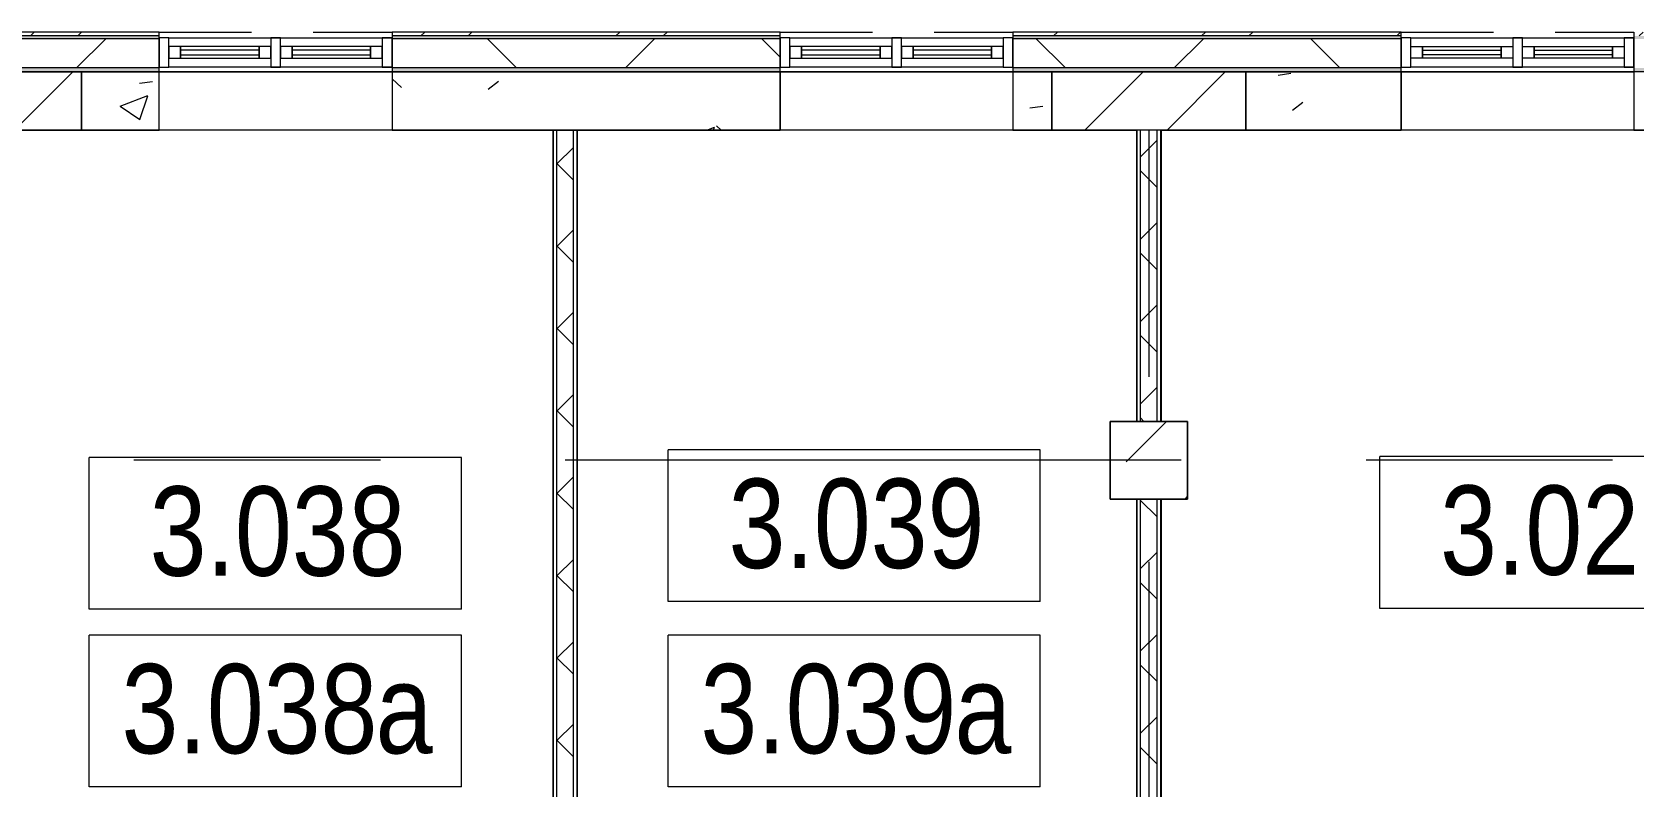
# Model space of a CAD drawing. Header units: millimetres. Extents: x 92932 to 275892, y -43515 to 30371.
# Drawn here: x 192422 to 200677, y 22034 to 25922 of the extents above; entities that cross this region are included whole.
import ezdxf

# ---------------------------------------------------------------- set-up
doc = ezdxf.new("R2010")
doc.units = ezdxf.units.MM
for name, pattern in [('IMPORT-01 Штриховая _2 мм_', [600, 400, -200]), ('Осевые', [6350, 1270, -952.5, 3175, -952.5]), ('Сверху', [793.75, 476.25, -317.5])]:
    doc.linetypes.add(name, pattern=pattern)
for name, color, linetype, lineweight in [('_Разделитель помещений_', 7, 'IMPORT-01 Штриховая _2 мм_', 9), ('Импосты витража', 7, 'Continuous', 9), ('Импосты витража-1', 7, 'Continuous', 18), ('Марки помещений', 7, 'Continuous', 9), ('Обобщенные модели', 7, 'Continuous', 9), ('Обобщенные модели-3', 7, 'Continuous', 18), ('Общие ребра', 7, 'Continuous', 9), ('Окна', 7, 'Continuous', 9), ('Окна-1', 7, 'Сверху', 9), ('Окна-2', 7, 'Continuous', 18), ('Оси-1', 7, 'Осевые', 9), ('Перекрытия', 7, 'Continuous', 9), ('Стены', 7, 'Continuous', 9), ('Стены-1', 7, 'Continuous', 18), ('Штриховка разреза-1', 7, 'Continuous', 9)]:
    doc.layers.add(name, color=color, linetype=linetype, lineweight=lineweight)
doc.styles.add('Arial Narrow_1', font='Arial Narrow.ttf', dxfattribs={"height": 460})
pattern_1 = [(45, (120245.78, 0), (-212.132, 212.132), []), (135, (120245.78, 0), (-212.132, -212.132), [])]
pattern_2 = [(0, (120245.78, 0), (812.8, 203.2), [67.056, -542.544, 67.056, -542.544, -3251.2]), (0, (120245.78, 0), (812.8, 203.2), [-1219.2, 67.056, -1152.144, 67.056, -542.544, -1422.4]), (0, (120245.78, 0), (812.8, 203.2), [-3048, 67.056, -339.344, 67.056, -948.944]), (120, (120550.58, 101.6), (-582.37636, 602.30545), [67.056, -542.544, 67.056, -542.544, -3251.2]), (120, (120550.58, 101.6), (-582.37636, 602.30545), [-1219.2, 67.056, -1152.144, 67.056, -542.544, -1422.4]), (120, (120550.58, 101.6), (-582.37636, 602.30545), [-3048, 67.056, -339.344, 67.056, -948.944]), (240, (120652.18, 508), (-230.42364, -805.50545), [67.056, -542.544, 67.056, -542.544, -3251.2]), (240, (120652.18, 508), (-230.42364, -805.50545), [-1219.2, 67.056, -1152.144, 67.056, -542.544, -1422.4]), (240, (120652.18, 508), (-230.42364, -805.50545), [-3048, 67.056, -339.344, 67.056, -948.944])]
pattern_3 = [(50, (120245.8, 0), (1457.472, -127.512), [152.4, -1676.4]), (355, (120245.8, 0), (-281.942, 1528.454), [121.92, -1341.12]), (100.451, (120367.2, -10.6), (1175.54, 1400.933), [129.52, -1424.72]), (46.184, (120245.8, 406.4), (2168.632, -336.34), [228.6, -2514.6]), (96.636, (120426.5, 378.4), (1899.22, 1979.42), [194.28, -2137.08]), (351.184, (120245.8, 406.4), (1899.24, 1979.4), [182.88, -2011.68]), (21, (120449, 304.8), (1212.915, -818.121), [152.4, -1676.4]), (326, (120449, 304.8), (494.417, 1473.504), [121.92, -1341.12]), (71.451, (120550, 236.6), (1707.337, 655.37), [129.52, -1424.72]), (37.5, (120245.8, 0), (24.7094, 676.4402), [67.056, -1257.808, 67.056, -1294.384, -1346.2]), (37.5, (120245.8, 0), (24.7094, 676.4402), [-2686.304, 67.056, -1279.144]), (7.5, (120245.8, 0), (534.558, 801.444), [67.056, -709.168, 67.056, -1227.328, -513.08]), (7.5, (120245.8, 0), (534.558, 801.444), [-2070.608, 67.056, -446.024]), (327.5, (119792.65, 0), (1084.7275, -45.8312), [67.056, -440.944, 67.056, -1517.904, -2103.12]), (327.5, (119792.65, 0), (1084.7275, -45.8312), [-2092.96, 67.056, -2036.064]), (317.5, (119589.45, 0), (1185.035, 203.414), [67.056, -593.344, 67.056, -985.52, -1493.52]), (317.5, (119589.45, 0), (1185.035, 203.414), [-1712.976, 67.056, -1426.464])]
pattern_4 = [(45, (120245.8, 0), (-424.264, 424.264), [600, -100, 20, -100]), (45, (120245.8, 424), (-424.264, 424.264), [])]

# ---------------------------------------------------------------- blocks, each defined once
blk = doc.blocks.new('Обобщенные модели 6 - Обобщенные модели 6-1062437-План 3-го этажа на отм_ _4_200')
at = {"layer": 'Обобщенные модели'}
h = blk.add_hatch(dxfattribs=at)
h.set_pattern_fill('FP_3', color=256, style=0, pattern_type=2)
h.set_pattern_definition([(45, (0, 0), (-493.914, 493.914), []), (45, (493.9, 0), (-493.914, 493.914), [873.125, -174.625, 6.706, -167.919])])
h.paths.add_polyline_path([(78131.6, 23517.1), (78131.6, 23917.1), (77731.6, 23917.1), (77731.6, 23517.1)], flags=0)
at = {"layer": 'Обобщенные модели-3'}
for p, q in [((78131.6, 23917.1), (77731.6, 23917.1)), ((77731.6, 23917.1), (77731.6, 23517.1)), ((78131.6, 23517.1), (78131.6, 23917.1)), ((77731.6, 23517.1), (78131.6, 23517.1))]:
    blk.add_line(p, q, dxfattribs=at)
blk = doc.blocks.new('M_Окно-Квадратный проем - 1200 x 11450 mm-V11-План 3-го этажа на отм_ _4_200')
at = {"layer": 'Окна'}
for p, q in [((-608.2, -102.5), (-608.2, 102.5)), ((591.8, 102.5), (591.8, -102.5))]:
    blk.add_line(p, q, dxfattribs=at)
at = {"layer": 'Окна-1'}
for p, q in [((-608.2, 102.5), (591.8, 102.5)), ((591.8, -102.5), (-608.2, -102.5))]:
    blk.add_line(p, q, dxfattribs=at)
blk = doc.blocks.new('M_Окно-Квадратный проем - 1200 x 11450 mm-V12-План 3-го этажа на отм_ _4_200')
at = {"layer": 'Окна'}
for p, q in [((-608.2, -150), (-608.2, 150)), ((591.8, 150), (591.8, -150))]:
    blk.add_line(p, q, dxfattribs=at)
at = {"layer": 'Окна-1'}
for p, q in [((-608.2, 150), (591.8, 150)), ((591.8, -150), (-608.2, -150))]:
    blk.add_line(p, q, dxfattribs=at)
blk = doc.blocks.new('Панель окно - Верхнее левое-8277925-План 3-го этажа на отм_ _4_200')
at = {"layer": 'Окна'}
for p, q in [((-202.5, -30), (-202.5, 30)), ((-202.5, 30), (202.5, 30)), ((202.5, 30), (202.5, -30)), ((202.5, -30), (-202.5, -30))]:
    blk.add_line(p, q, dxfattribs=at)
at = {"layer": 'Окна-2'}
for p, q in [((-262.5, 30), (-202.5, 30)), ((-262.5, -30), (-262.5, 30)), ((-202.5, 30), (-202.5, -30)), ((-202.5, 12.5), (202.5, 12.5)), ((-202.5, -12.5), (-202.5, 12.5)), ((202.5, 30), (262.5, 30)), ((202.5, -30), (202.5, 30)), ((202.5, 12.5), (202.5, -12.5)), ((262.5, 30), (262.5, -30)), ((-202.5, -30), (-262.5, -30)), ((202.5, -12.5), (-202.5, -12.5)), ((262.5, -30), (202.5, -30))]:
    blk.add_line(p, q, dxfattribs=at)
blk = doc.blocks.new('Прямоугольный импост - Прямоугольный импост 1-8277523-План 3-го этажа на отм_ _4_200')
at = {"layer": 'Импосты витража-1'}
for p, q in [((-50, 75), (0, 75)), ((-50, -75), (-50, 75)), ((0, 75), (0, -75)), ((0, -75), (-50, -75))]:
    blk.add_line(p, q, dxfattribs=at)
blk = doc.blocks.new('Прямоугольный импост - Прямоугольный импост 1-8277503-План 3-го этажа на отм_ _4_200')
at = {"layer": 'Импосты витража'}
for p, q in [((79281.6, 25742.1), (79281.6, 25892.1)), ((79281.6, 25892.1), (79831.6, 25892.1)), ((79831.6, 25742.1), (79281.6, 25742.1))]:
    blk.add_line(p, q, dxfattribs=at)
blk = doc.blocks.new('Панель окно - Верхнее левое-8277192-План 3-го этажа на отм_ _4_200')
at = {"layer": 'Окна'}
for p, q in [((202.5, 30), (-202.5, 30)), ((-202.5, 30), (-202.5, -30)), ((202.5, -30), (202.5, 30)), ((-202.5, -30), (202.5, -30))]:
    blk.add_line(p, q, dxfattribs=at)
at = {"layer": 'Окна-2'}
for p, q in [((-202.5, 30), (-262.5, 30)), ((-262.5, 30), (-262.5, -30)), ((-202.5, -30), (-202.5, 30)), ((202.5, 12.5), (-202.5, 12.5)), ((-202.5, 12.5), (-202.5, -12.5)), ((202.5, 30), (202.5, -30)), ((262.5, 30), (202.5, 30)), ((202.5, -12.5), (202.5, 12.5)), ((262.5, -30), (262.5, 30)), ((-262.5, -30), (-202.5, -30)), ((-202.5, -12.5), (202.5, -12.5)), ((202.5, -30), (262.5, -30))]:
    blk.add_line(p, q, dxfattribs=at)
blk = doc.blocks.new('Панель окно - Верхнее правое-8277188-План 3-го этажа на отм_ _4_200')
at = {"layer": 'Окна'}
for p, q in [((202.5, 30), (-202.5, 30)), ((-202.5, 30), (-202.5, -30)), ((202.5, -30), (202.5, 30)), ((-202.5, -30), (202.5, -30))]:
    blk.add_line(p, q, dxfattribs=at)
at = {"layer": 'Окна-2'}
for p, q in [((-202.5, 30), (-262.5, 30)), ((-262.5, 30), (-262.5, -30)), ((-202.5, -30), (-202.5, 30)), ((202.5, 12.5), (-202.5, 12.5)), ((-202.5, 12.5), (-202.5, -12.5)), ((202.5, 30), (202.5, -30)), ((262.5, 30), (202.5, 30)), ((202.5, -12.5), (202.5, 12.5)), ((262.5, -30), (262.5, 30)), ((-262.5, -30), (-202.5, -30)), ((-202.5, -12.5), (202.5, -12.5)), ((202.5, -30), (262.5, -30))]:
    blk.add_line(p, q, dxfattribs=at)
blk = doc.blocks.new('Прямоугольный импост - Прямоугольный импост 1-2037709-План 3-го этажа на отм_ _4_200')
at = {"layer": 'Импосты витража-1'}
for p, q in [((-50, 75), (0, 75)), ((-50, -75), (-50, 75)), ((0, 75), (0, -75)), ((0, -75), (-50, -75))]:
    blk.add_line(p, q, dxfattribs=at)
blk = doc.blocks.new('Прямоугольный импост - Прямоугольный импост 1-2108582-План 3-го этажа на отм_ _4_200')
at = {"layer": 'Импосты витража-1'}
for p, q in [((-25, 75), (25, 75)), ((-25, -75), (-25, 75)), ((25, 75), (25, -75)), ((25, -75), (-25, -75))]:
    blk.add_line(p, q, dxfattribs=at)
blk = doc.blocks.new('Прямоугольный импост - Прямоугольный импост 1-2125096-План 3-го этажа на отм_ _4_200')
at = {"layer": 'Импосты витража'}
for p, q in [((82481.6, 25742.1), (82481.6, 25892.1)), ((82481.6, 25892.1), (83031.6, 25892.1)), ((83031.6, 25742.1), (82481.6, 25742.1))]:
    blk.add_line(p, q, dxfattribs=at)
blk = doc.blocks.new('Прямоугольный импост - Прямоугольный импост 1-2041402-План 3-го этажа на отм_ _4_200')
at = {"layer": 'Импосты витража-1'}
for p, q in [((-50, 75), (0, 75)), ((-50, -75), (-50, 75)), ((0, 75), (0, -75)), ((0, -75), (-50, -75))]:
    blk.add_line(p, q, dxfattribs=at)
blk = doc.blocks.new('Прямоугольный импост - Прямоугольный импост 1-8277238-План 3-го этажа на отм_ _4_200')
at = {"layer": 'Импосты витража-1'}
for p, q in [((0, 75), (-50, 75)), ((-50, 75), (-50, -75)), ((0, -75), (0, 75)), ((-50, -75), (0, -75))]:
    blk.add_line(p, q, dxfattribs=at)
blk = doc.blocks.new('Прямоугольный импост - Прямоугольный импост 1-2037714-План 3-го этажа на отм_ _4_200')
at = {"layer": 'Импосты витража-1'}
for p, q in [((0, 75), (-50, 75)), ((-50, 75), (-50, -75)), ((0, -75), (0, 75)), ((-50, -75), (0, -75))]:
    blk.add_line(p, q, dxfattribs=at)
blk = doc.blocks.new('Прямоугольный импост - Прямоугольный импост 1-2125097-План 3-го этажа на отм_ _4_200')
at = {"layer": 'Импосты витража'}
for p, q in [((83031.6, 25892.1), (83581.6, 25892.1)), ((83581.6, 25892.1), (83581.6, 25742.1)), ((83581.6, 25742.1), (83031.6, 25742.1))]:
    blk.add_line(p, q, dxfattribs=at)
blk = doc.blocks.new('Прямоугольный импост - Прямоугольный импост 1-2167323-План 3-го этажа на отм_ _4_200')
at = {"layer": 'Импосты витража'}
for p, q in [((67031.6, 25892.1), (67631.6, 25892.1)), ((67631.6, 25892.1), (67631.6, 25742.1)), ((67631.6, 25742.1), (67031.6, 25742.1))]:
    blk.add_line(p, q, dxfattribs=at)
blk = doc.blocks.new('Панель окно - Верхнее правое-8277918-План 3-го этажа на отм_ _4_200')
at = {"layer": 'Окна'}
for p, q in [((-202.5, -30), (-202.5, 30)), ((-202.5, 30), (202.5, 30)), ((202.5, 30), (202.5, -30)), ((202.5, -30), (-202.5, -30))]:
    blk.add_line(p, q, dxfattribs=at)
at = {"layer": 'Окна-2'}
for p, q in [((-262.5, 30), (-202.5, 30)), ((-262.5, -30), (-262.5, 30)), ((-202.5, 30), (-202.5, -30)), ((-202.5, 12.5), (202.5, 12.5)), ((-202.5, -12.5), (-202.5, 12.5)), ((202.5, 30), (262.5, 30)), ((202.5, -30), (202.5, 30)), ((202.5, 12.5), (202.5, -12.5)), ((262.5, 30), (262.5, -30)), ((-202.5, -30), (-262.5, -30)), ((202.5, -12.5), (-202.5, -12.5)), ((262.5, -30), (202.5, -30))]:
    blk.add_line(p, q, dxfattribs=at)
blk = doc.blocks.new('Прямоугольный импост - Прямоугольный импост 1-8277519-План 3-го этажа на отм_ _4_200')
at = {"layer": 'Импосты витража'}
for p, q in [((79831.6, 25892.1), (80431.6, 25892.1)), ((80431.6, 25892.1), (80431.6, 25742.1)), ((80431.6, 25742.1), (79831.6, 25742.1))]:
    blk.add_line(p, q, dxfattribs=at)
blk = doc.blocks.new('Прямоугольный импост - Прямоугольный импост 1-8277510-План 3-го этажа на отм_ _4_200')
at = {"layer": 'Импосты витража-1'}
for p, q in [((-25, 75), (25, 75)), ((-25, -75), (-25, 75)), ((25, 75), (25, -75)), ((25, -75), (-25, -75))]:
    blk.add_line(p, q, dxfattribs=at)
blk = doc.blocks.new('Марка помещения_Р - Марка помещения-4575829-План 3-го этажа на отм_ _4_200')
at = {"layer": 'Марки помещений'}
for p, q in [((-4.79375, -1.95625), (-4.79375, 1.95625)), ((4.79375, 1.95625), (-4.79375, 1.95625)), ((4.79375, -1.95625), (4.79375, 1.95625)), ((4.79375, -1.95625), (-4.79375, -1.95625))]:
    blk.add_line(p, q, dxfattribs=at)

msp = doc.modelspace()

# ---------------------------------------------------------------- hatches: boundary and pattern name
at = {"layer": 'Штриховка разреза-1'}
h = msp.add_hatch(dxfattribs=at)
h.set_pattern_fill('FP_12', color=256, style=0, pattern_type=2)
h.set_pattern_definition([(45, (120245.8, 0), (-502.8943, 502.8943), []), (45, (120245.8, 762), (-502.8943, 502.8943), [])])
h.paths.add_polyline_path([(182259.4, 25902.1), (186677.4, 25902.1), (186677.4, 25922.1), (182259.4, 25922.1)], flags=0)
h.paths.add_polyline_path([(219677.4, 25902.1), (219677.4, 25922.1), (217877.4, 25922.1), (217877.4, 25902.1)], flags=0)
h.paths.add_polyline_path([(214877.4, 25902.1), (216677.4, 25902.1), (216677.4, 25922.1), (214877.4, 25922.1)], flags=0)
h.paths.add_polyline_path([(189877.4, 25902.1), (189877.4, 25922.1), (187877.4, 25922.1), (187877.4, 25902.1)], flags=0)
h.paths.add_polyline_path([(213661.4, 25902.1), (213677.4, 25902.1), (213677.4, 25922.1), (203877.4, 25922.1), (203877.4, 25902.1), (206876.6, 25902.1)], flags=0)
h.paths.add_polyline_path([(193077.4, 25902.1), (193077.4, 25922.1), (191077.4, 25922.1), (191077.4, 25902.1)], flags=0)
h.paths.add_polyline_path([(194277.4, 25902.1), (196277.4, 25902.1), (196277.4, 25922.1), (194277.4, 25922.1)], flags=0)
h.paths.add_polyline_path([(202677.4, 25902.1), (202677.4, 25922.1), (200677.4, 25922.1), (200677.4, 25902.1)], flags=0)
h.paths.add_polyline_path([(199477.4, 25902.1), (199477.4, 25922.1), (197477.4, 25922.1), (197477.4, 25902.1)], flags=0)
h = msp.add_hatch(dxfattribs=at)
h.set_pattern_fill('FP_13', color=256, style=0, pattern_type=2)
h.set_pattern_definition(pattern_2)
h.paths.add_polyline_path([(217877.4, 25887.1), (219677.4, 25887.1), (219677.4, 25902.1), (217877.4, 25902.1)], flags=0)
h.paths.add_polyline_path([(183129.7, 25887.1), (186677.4, 25887.1), (186677.4, 25902.1), (182259.4, 25902.1), (182259.4, 25887.1)], flags=0)
h.paths.add_polyline_path([(214877.4, 25887.1), (216677.4, 25887.1), (216677.4, 25902.1), (214877.4, 25902.1)], flags=0)
h.paths.add_polyline_path([(187877.4, 25887.1), (189877.4, 25887.1), (189877.4, 25902.1), (187877.4, 25902.1)], flags=0)
h.paths.add_polyline_path([(191077.4, 25887.1), (193077.4, 25887.1), (193077.4, 25902.1), (191077.4, 25902.1)], flags=0)
h.paths.add_polyline_path([(213677.4, 25887.1), (213677.4, 25902.1), (203877.4, 25902.1), (203877.4, 25887.1), (213661.4, 25887.1)], flags=0)
h.paths.add_polyline_path([(196277.4, 25887.1), (196277.4, 25902.1), (194277.4, 25902.1), (194277.4, 25887.1)], flags=0)
h.paths.add_polyline_path([(200677.4, 25887.1), (202677.4, 25887.1), (202677.4, 25902.1), (200677.4, 25902.1)], flags=0)
h.paths.add_polyline_path([(197477.4, 25887.1), (199477.4, 25887.1), (199477.4, 25902.1), (197477.4, 25902.1)], flags=0)
h = msp.add_hatch(dxfattribs=at)
h.set_pattern_fill('FP_14', color=256, style=0, pattern_type=2)
h.set_pattern_definition([(45, (120245.8, 0), (-707.107, 707.107), []), (135, (120245.8, 0), (-707.107, -707.107), [])])
h.paths.add_polyline_path([(197477.4, 25737.1), (199477.4, 25737.1), (199477.4, 25887.1), (197477.4, 25887.1), (197477.4, 25814.9)], flags=0)
h.paths.add_polyline_path([(219677.4, 25737.1), (219677.4, 25887.1), (217877.4, 25887.1), (217877.4, 25737.1)], flags=0)
h.paths.add_polyline_path([(182281.6, 25737.1), (186677.4, 25737.1), (186677.4, 25887.1), (182259.4, 25887.1), (182259.4, 25737.1)], flags=0)
h.paths.add_polyline_path([(214877.4, 25737.1), (216677.4, 25737.1), (216677.4, 25887.1), (214877.4, 25887.1)], flags=0)
h.paths.add_polyline_path([(213661.4, 25737.1), (213677.4, 25737.1), (213677.4, 25887.1), (203877.4, 25887.1), (203877.4, 25737.1), (206876.6, 25737.1)], flags=0)
h.paths.add_polyline_path([(187877.4, 25737.1), (189877.4, 25737.1), (189877.4, 25887.1), (187877.4, 25887.1), (187877.4, 25814.9)], flags=0)
h.paths.add_polyline_path([(191077.4, 25737.1), (193077.4, 25737.1), (193077.4, 25887.1), (191077.4, 25887.1), (191077.4, 25814.9)], flags=0)
h.paths.add_polyline_path([(196277.4, 25737.1), (196277.4, 25887.1), (194277.4, 25887.1), (194277.4, 25737.1)], flags=0)
h.paths.add_polyline_path([(201787.9, 25737.1), (202677.4, 25737.1), (202677.4, 25887.1), (200677.4, 25887.1), (200677.4, 25737.1)], flags=0)
h = msp.add_hatch(dxfattribs=at)
h.set_pattern_fill('FP_13', color=256, style=0, pattern_type=2)
h.set_pattern_definition(pattern_2)
h.paths.add_polyline_path([(198395.5, 25717.1), (199477.4, 25717.1), (199477.4, 25737.1), (197477.4, 25737.1), (197477.4, 25717.1)], flags=0)
h.paths.add_polyline_path([(182259.4, 25717.1), (186677.4, 25717.1), (186677.4, 25737.1), (182259.4, 25737.1)], flags=0)
h.paths.add_polyline_path([(219677.4, 25717.1), (219677.4, 25737.1), (217877.4, 25737.1), (217877.5, 25717.1), (218877.5, 25717.1)], flags=0)
h.paths.add_polyline_path([(194277.4, 25717.1), (196277.4, 25717.1), (196277.4, 25737.1), (194277.4, 25737.1)], flags=0)
h.paths.add_polyline_path([(216677.4, 25717.1), (216677.4, 25737.1), (214877.4, 25737.1), (214877.4, 25717.1)], flags=0)
h.paths.add_polyline_path([(213661.4, 25717.1), (213677.4, 25717.1), (213677.4, 25737.1), (203877.4, 25737.1), (203877.4, 25717.1), (212677.5, 25717.1)], flags=0)
h.paths.add_polyline_path([(187877.4, 25717.1), (189877.4, 25717.1), (189877.4, 25737.1), (187877.4, 25737.1)], flags=0)
h.paths.add_polyline_path([(200677.4, 25717.1), (202677.4, 25717.1), (202677.4, 25737.1), (200677.4, 25737.1)], flags=0)
h.paths.add_polyline_path([(191077.4, 25717.1), (193077.4, 25717.1), (193077.4, 25737.1), (191077.4, 25737.1)], flags=0)
h = msp.add_hatch(dxfattribs=at)
h.set_pattern_fill('FP_1', color=256, style=0, pattern_type=2)
h.set_pattern_definition(pattern_4)
h.paths.add_polyline_path([(192239.9, 25417.1), (192677.4, 25417.1), (192677.4, 25717.1), (191677.4, 25717.1), (191677.4, 25417.1), (192219.9, 25417.1)], flags=0)
h = msp.add_hatch(dxfattribs=at)
h.set_pattern_fill('FP_15', color=256, style=0, pattern_type=2)
h.set_pattern_definition(pattern_3)
h.paths.add_polyline_path([(193077.4, 25417.1), (193077.4, 25717.1), (192677.4, 25717.1), (192677.4, 25417.1)], flags=0)
h = msp.add_hatch(dxfattribs=at)
h.set_pattern_fill('FP_15', color=256, style=0, pattern_type=2)
h.set_pattern_definition(pattern_3)
h.paths.add_polyline_path([(196277.4, 25417.1), (196277.4, 25717.1), (194277.4, 25717.1), (194277.4, 25417.1)], flags=0)
h = msp.add_hatch(dxfattribs=at)
h.set_pattern_fill('FP_15', color=256, style=0, pattern_type=2)
h.set_pattern_definition(pattern_3)
h.paths.add_polyline_path([(197677.4, 25417.1), (197677.4, 25717.1), (197477.4, 25717.1), (197477.4, 25417.1)], flags=0)
h = msp.add_hatch(dxfattribs=at)
h.set_pattern_fill('FP_1', color=256, style=0, pattern_type=2)
h.set_pattern_definition(pattern_4)
h.paths.add_polyline_path([(198114.9, 25417.1), (198677.4, 25417.1), (198677.4, 25717.1), (197677.4, 25717.1), (197677.4, 25417.1)], flags=0)
h = msp.add_hatch(dxfattribs=at)
h.set_pattern_fill('FP_15', color=256, style=0, pattern_type=2)
h.set_pattern_definition(pattern_3)
h.paths.add_polyline_path([(199477.4, 25417.1), (199477.4, 25717.1), (198677.4, 25717.1), (198677.4, 25417.1)], flags=0)
h = msp.add_hatch(dxfattribs=at)
h.set_pattern_fill('FP_2', color=256, style=0, pattern_type=2)
h.set_pattern_definition(pattern_1)
h.paths.add_polyline_path([(195212.4, 21497.1), (195212.4, 25417.1), (195127.4, 25417.1), (195127.4, 21497.1)], flags=0)
h = msp.add_hatch(dxfattribs=at)
h.set_pattern_fill('FP_2', color=256, style=0, pattern_type=2)
h.set_pattern_definition(pattern_1)
h.paths.add_polyline_path([(198219.9, 23917.1), (198219.9, 25417.1), (198134.9, 25417.1), (198134.9, 23917.1)], flags=0)
h = msp.add_hatch(dxfattribs=at)
h.set_pattern_fill('FP_2', color=256, style=0, pattern_type=2)
h.set_pattern_definition(pattern_1)
h.paths.add_polyline_path([(198219.9, 19717.1), (198219.9, 23517.1), (198134.9, 23517.1), (198134.9, 19717.1)], flags=0)

# ---------------------------------------------------------------- linework, layer by layer
at = {"layer": '_Разделитель помещений_'}
msp.add_line((220132.4, 25417.1), (182277.4, 25417.1), dxfattribs=at)
at = {"layer": 'Общие ребра'}
for p, q in [((193077.4, 25902.1), (191077.4, 25902.1)), ((193077.4, 25887.1), (191077.4, 25887.1)), ((196277.4, 25902.1), (194277.4, 25902.1)), ((196277.4, 25887.1), (194277.4, 25887.1)), ((199477.4, 25902.1), (197477.4, 25902.1)), ((199477.4, 25887.1), (197477.4, 25887.1)), ((193077.4, 25737.1), (191077.4, 25737.1)), ((192677.4, 25717.1), (192677.4, 25417.1)), ((192677.4, 25417.1), (192677.4, 25717.1)), ((196277.4, 25737.1), (194277.4, 25737.1)), ((199477.4, 25737.1), (197477.4, 25737.1)), ((197677.4, 25417.1), (197677.4, 25717.1)), ((197677.4, 25717.1), (197677.4, 25417.1)), ((198677.4, 25717.1), (198677.4, 25417.1)), ((198677.4, 25417.1), (198677.4, 25717.1)), ((195127.4, 25417.1), (195107.4, 25417.1)), ((195127.4, 21517.1), (195127.4, 25417.1)), ((195212.4, 25417.1), (195127.4, 25417.1)), ((195232.4, 25417.1), (195212.4, 25417.1)), ((195212.4, 21517.1), (195212.4, 25417.1)), ((197477.4, 25417.1), (197677.4, 25417.1)), ((198134.9, 25417.1), (198114.9, 25417.1)), ((198134.9, 23917.1), (198134.9, 25417.1)), ((198219.9, 25417.1), (198134.9, 25417.1)), ((198239.9, 25417.1), (198219.9, 25417.1)), ((198219.9, 23917.1), (198219.9, 25417.1)), ((200677.4, 25417.1), (201677.4, 25417.1)), ((198134.9, 19717.1), (198134.9, 23517.1)), ((198219.9, 19717.1), (198219.9, 23517.1))]:
    msp.add_line(p, q, dxfattribs=at)
at = {"layer": 'Оси-1'}
for p, q in [((270417.4, 25417.1), (170811.4, 25417.1)), ((198177.4, 25417.1), (198177.4, -41737.8)), ((270417.4, 23717.1), (170811.4, 23717.1))]:
    msp.add_line(p, q, dxfattribs=at)
at = {"layer": 'Перекрытия'}
for p, q in [((212327.4, 25717.1), (182077.4, 25717.1)), ((195107.4, 25417.1), (192239.9, 25417.1)), ((195107.4, 21517.1), (195107.4, 25417.1)), ((198114.9, 25417.1), (195232.4, 25417.1)), ((195232.4, 25417.1), (195232.4, 21517.1)), ((198114.9, 23917.1), (198114.9, 25417.1)), ((201977.4, 25417.1), (198239.9, 25417.1)), ((198239.9, 25417.1), (198239.9, 23917.1)), ((197977.4, 23517.1), (197977.4, 23917.1)), ((197977.4, 23917.1), (198114.9, 23917.1)), ((198239.9, 23917.1), (198377.4, 23917.1)), ((198377.4, 23917.1), (198377.4, 23517.1)), ((198114.9, 23517.1), (197977.4, 23517.1)), ((198114.9, 19717.1), (198114.9, 23517.1)), ((198239.9, 23517.1), (198239.9, 19717.1)), ((198377.4, 23517.1), (198239.9, 23517.1))]:
    msp.add_line(p, q, dxfattribs=at)
at = {"layer": 'Стены'}
for p, q in [((193077.4, 25717.1), (194277.4, 25717.1)), ((193077.4, 25417.1), (193077.4, 25717.1)), ((194277.4, 25717.1), (194277.4, 25417.1)), ((196277.4, 25717.1), (196277.4, 25417.1)), ((196277.4, 25717.1), (197477.4, 25717.1)), ((197477.4, 25717.1), (197477.4, 25417.1)), ((199477.4, 25717.1), (199477.4, 25417.1)), ((199477.4, 25717.1), (200677.4, 25717.1)), ((200677.4, 25717.1), (200677.4, 25417.1)), ((194277.4, 25417.1), (193077.4, 25417.1))]:
    msp.add_line(p, q, dxfattribs=at)
at = {"layer": 'Стены-1'}
for p, q in [((193077.4, 25922.1), (191077.4, 25922.1)), ((193077.4, 25717.1), (193077.4, 25922.1)), ((196277.4, 25922.1), (194277.4, 25922.1)), ((194277.4, 25922.1), (194277.4, 25717.1)), ((196277.4, 25717.1), (196277.4, 25922.1)), ((199477.4, 25922.1), (197477.4, 25922.1)), ((197477.4, 25922.1), (197477.4, 25717.1)), ((199477.4, 25717.1), (199477.4, 25922.1)), ((191077.4, 25717.1), (193077.4, 25717.1)), ((192677.4, 25717.1), (191677.4, 25717.1)), ((193077.4, 25717.1), (192677.4, 25717.1)), ((193077.4, 25417.1), (193077.4, 25717.1)), ((194277.4, 25717.1), (196277.4, 25717.1)), ((196277.4, 25717.1), (194277.4, 25717.1)), ((194277.4, 25717.1), (194277.4, 25417.1)), ((196277.4, 25417.1), (196277.4, 25717.1)), ((197477.4, 25717.1), (199477.4, 25717.1)), ((197677.4, 25717.1), (197477.4, 25717.1)), ((197477.4, 25717.1), (197477.4, 25417.1)), ((198677.4, 25717.1), (197677.4, 25717.1)), ((199477.4, 25717.1), (198677.4, 25717.1)), ((199477.4, 25417.1), (199477.4, 25717.1)), ((201677.4, 25717.1), (200677.4, 25717.1)), ((200677.4, 25717.1), (200677.4, 25417.1)), ((192239.9, 25417.1), (192677.4, 25417.1)), ((192677.4, 25417.1), (193077.4, 25417.1)), ((194277.4, 25417.1), (196277.4, 25417.1)), ((195107.4, 25417.1), (195107.4, 21517.1)), ((195232.4, 21517.1), (195232.4, 25417.1)), ((197677.4, 25417.1), (198114.9, 25417.1)), ((198114.9, 25417.1), (198114.9, 23917.1)), ((198239.9, 23917.1), (198239.9, 25417.1)), ((198239.9, 25417.1), (198677.4, 25417.1)), ((198239.9, 25417.1), (198239.9, 23917.1)), ((198241.9, 25417.1), (198239.9, 25417.1)), ((198241.9, 23919.1), (198241.9, 25415.1)), ((198677.4, 25417.1), (199477.4, 25417.1)), ((198114.9, 23917.1), (198239.9, 23917.1)), ((198239.9, 23917.1), (198241.9, 23917.1)), ((198114.9, 23517.1), (198114.9, 19717.1)), ((198239.9, 23517.1), (198114.9, 23517.1)), ((198239.9, 19717.1), (198239.9, 23517.1)), ((198239.9, 23515.1), (198239.9, 19717.1)), ((198241.9, 19719.1), (198241.9, 23515.1))]:
    msp.add_line(p, q, dxfattribs=at)

# ---------------------------------------------------------------- block references
at = {"layer": 'Импосты витража', "rotation": 180}
for name, p in [('Прямоугольный импост - Прямоугольный импост 1-2037714-План 3-го этажа на отм_ _4_200', (193077.4, 25817.1)), ('Прямоугольный импост - Прямоугольный импост 1-2037714-План 3-го этажа на отм_ _4_200', (196277.4, 25817.1)), ('Прямоугольный импост - Прямоугольный импост 1-8277238-План 3-го этажа на отм_ _4_200', (199477.4, 25817.1))]:
    msp.add_blockref(name, p, dxfattribs=at)
at = {"layer": 'Импосты витража'}
for name, p in [('Прямоугольный импост - Прямоугольный импост 1-2125096-План 3-го этажа на отм_ _4_200', (110645.8, 0)), ('Прямоугольный импост - Прямоугольный импост 1-2167323-План 3-го этажа на отм_ _4_200', (126645.8, 0)), ('Прямоугольный импост - Прямоугольный импост 1-2125096-План 3-го этажа на отм_ _4_200', (113845.8, 0)), ('Прямоугольный импост - Прямоугольный импост 1-2125097-План 3-го этажа на отм_ _4_200', (113845.8, 0)), ('Прямоугольный импост - Прямоугольный импост 1-8277503-План 3-го этажа на отм_ _4_200', (120245.8, 0)), ('Прямоугольный импост - Прямоугольный импост 1-8277519-План 3-го этажа на отм_ _4_200', (120245.8, 0))]:
    msp.add_blockref(name, p, dxfattribs=at)
at = {"layer": 'Импосты витража', "extrusion": (0, 0, -1), "rotation": 180}
for name, p in [('Прямоугольный импост - Прямоугольный импост 1-2108582-План 3-го этажа на отм_ _4_200', (-193677.4, 25817.1)), ('Прямоугольный импост - Прямоугольный импост 1-2041402-План 3-го этажа на отм_ _4_200', (-194277.4, 25817.1)), ('Прямоугольный импост - Прямоугольный импост 1-2108582-План 3-го этажа на отм_ _4_200', (-196877.4, 25817.1)), ('Прямоугольный импост - Прямоугольный импост 1-2037709-План 3-го этажа на отм_ _4_200', (-197477.4, 25817.1)), ('Прямоугольный импост - Прямоугольный импост 1-8277510-План 3-го этажа на отм_ _4_200', (-200077.4, 25817.1)), ('Прямоугольный импост - Прямоугольный импост 1-8277523-План 3-го этажа на отм_ _4_200', (-200677.4, 25817.1))]:
    msp.add_blockref(name, p, dxfattribs=at)
at = {"layer": 'Марки помещений', "xscale": 199.9999999999999, "yscale": 199.9999999999999, "zscale": 199.9999999999999}
for p in [(193676.4, 23340.4), (196659.5, 23380.1), (200326.3, 23345.2), (193676.4, 22425.7), (196659.5, 22425.7)]:
    msp.add_blockref('Марка помещения_Р - Марка помещения-4575829-План 3-го этажа на отм_ _4_200', p, dxfattribs=at)
at = {"layer": 'Обобщенные модели'}
msp.add_blockref('Обобщенные модели 6 - Обобщенные модели 6-1062437-План 3-го этажа на отм_ _4_200', (120245.8, 0), dxfattribs=at)
at = {"layer": 'Окна', "rotation": 180}
for name, p in [('M_Окно-Квадратный проем - 1200 x 11450 mm-V11-План 3-го этажа на отм_ _4_200', (193669.2, 25819.6)), ('M_Окно-Квадратный проем - 1200 x 11450 mm-V11-План 3-го этажа на отм_ _4_200', (196869.2, 25819.6)), ('M_Окно-Квадратный проем - 1200 x 11450 mm-V11-План 3-го этажа на отм_ _4_200', (200069.2, 25819.6)), ('M_Окно-Квадратный проем - 1200 x 11450 mm-V12-План 3-го этажа на отм_ _4_200', (193669.2, 25567.1)), ('M_Окно-Квадратный проем - 1200 x 11450 mm-V12-План 3-го этажа на отм_ _4_200', (196869.2, 25567.1)), ('M_Окно-Квадратный проем - 1200 x 11450 mm-V12-План 3-го этажа на отм_ _4_200', (200069.2, 25567.1))]:
    msp.add_blockref(name, p, dxfattribs=at)
at = {"layer": 'Окна'}
for name, p in [('Панель окно - Верхнее левое-8277192-План 3-го этажа на отм_ _4_200', (193389.9, 25817.1)), ('Панель окно - Верхнее правое-8277188-План 3-го этажа на отм_ _4_200', (193964.9, 25817.1)), ('Панель окно - Верхнее левое-8277192-План 3-го этажа на отм_ _4_200', (196589.9, 25817.1)), ('Панель окно - Верхнее правое-8277188-План 3-го этажа на отм_ _4_200', (197164.9, 25817.1)), ('Панель окно - Верхнее левое-8277925-План 3-го этажа на отм_ _4_200', (199789.9, 25817.1)), ('Панель окно - Верхнее правое-8277918-План 3-го этажа на отм_ _4_200', (200364.9, 25817.1))]:
    msp.add_blockref(name, p, dxfattribs=at)

# ---------------------------------------------------------------- texts
at = {"layer": 'Марки помещений', "char_height": 460, "attachment_point": 1, "style": 'Arial Narrow_1'}
for s, insert, width in [('3.039', (196011.7, 23621.9), 1587.341), ('3.038', (193028.5, 23582.3), 1587.341), ('3.026', (199678.4, 23587), 1587.341), ('3.038', (192883.5, 22667.6), 1587.341), ('3.039', (195866.7, 22667.6), 1587.341), ('\\fArial Narrow|b0|i0|c204|p34|;а', (194193.2, 22667.6), 352.742), ('\\fArial Narrow|b0|i0|c204|p34|;а', (197176.3, 22667.6), 352.742)]:
    msp.add_mtext(s, dxfattribs=dict(at, insert=insert, width=width))

doc.saveas('drawing.dxf')
